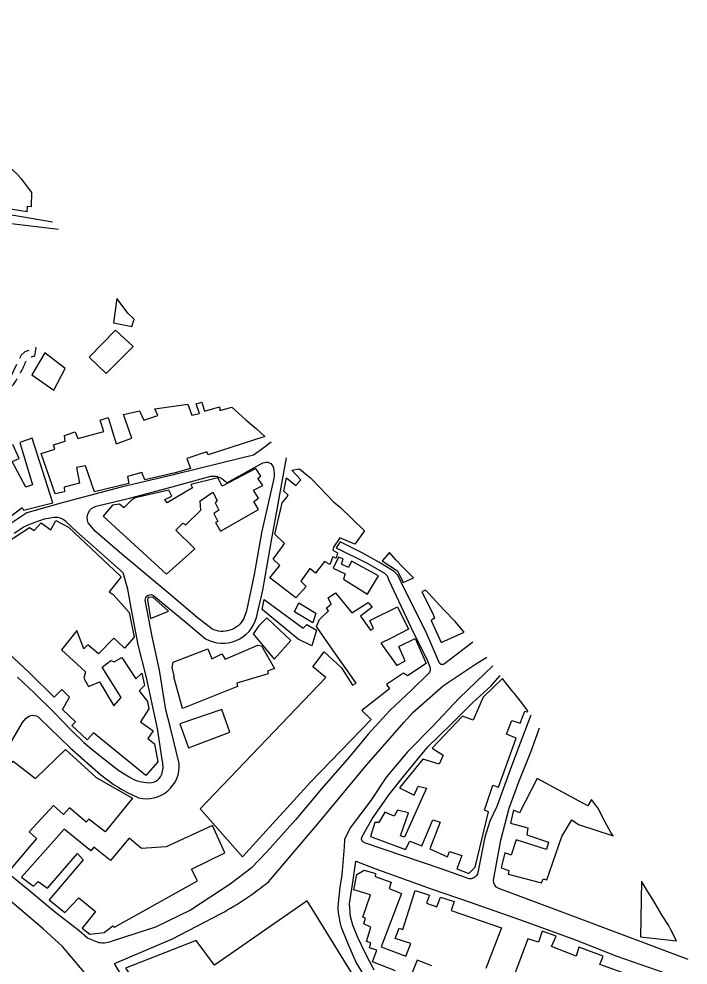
# Model space of a CAD drawing. Header units: metres. Extents: x 320405 to 332543, y 7395686 to 7410003.
# Drawn here: x 323409.6 to 323664.2, y 7400921.7 to 7401281.7 of the extents above; entities that cross this region are included whole.
import ezdxf

# ---------------------------------------------------------------- set-up
doc = ezdxf.new("R2010")
doc.units = ezdxf.units.M
doc.header["$LTSCALE"] = 10
doc.header["$MEASUREMENT"] = 0
doc.linetypes.add('DASHED', pattern=[0.75, 0.5, -0.25])
for name, color, linetype in [('Edificações', 30, 'Continuous'), ('Vias Primárias', 230, 'Continuous'), ('Vias Secundárias', 230, 'DASHED')]:
    doc.layers.add(name, color=color, linetype=linetype)

msp = doc.modelspace()

# ---------------------------------------------------------------- linework, layer by layer
at = {"layer": 'Edificações'}
for points in [[(323402.84, 7401227.79), (323402.39, 7401226.09), (323400.01, 7401226.34), (323399.04, 7401219.1), (323401.33, 7401218.72), (323401.75, 7401211.85), (323404.17, 7401211.42), (323403.96, 7401209.73), (323412.69, 7401208.34), (323412.9, 7401210.41), (323414.34, 7401210.32), (323414.51, 7401215.68), (323410.55, 7401220.79), (323408.67, 7401222.88), (323404.74, 7401226.37)], [(323446.85, 7401175.29), (323445.51, 7401166), (323452.57, 7401164.59), (323453.39, 7401167.47), (323451.07, 7401169.7), (323448.46, 7401173.16)], [(323446.28, 7401163.28), (323436.33, 7401152.97), (323442.81, 7401146.76), (323453.07, 7401157.01)], [(323419.45, 7401154.57), (323414.46, 7401146.22), (323422.89, 7401140.47), (323427.23, 7401148.68)], [(323503.19, 7401122.83), (323481.59, 7401115.78), (323481.04, 7401116.92), (323473.53, 7401114.46), (323474.89, 7401110.61), (323469.08, 7401108.98), (323457.46, 7401106.33), (323456.36, 7401109.08), (323450.88, 7401107.62), (323451.37, 7401104.91), (323438.37, 7401101.7), (323434.95, 7401111.68), (323431.53, 7401111.02), (323432.61, 7401105.06), (323426.85, 7401103.59), (323426.9, 7401101.8), (323423.32, 7401100.99), (323417.99, 7401116.3), (323423.21, 7401117.93), (323422.72, 7401119.61), (323427.17, 7401120.97), (323426.9, 7401123.2), (323430.92, 7401124.56), (323431.95, 7401122.01), (323441.94, 7401124.77), (323440.53, 7401129.01), (323443.52, 7401129.98), (323446.61, 7401120.06), (323452.53, 7401122.12), (323449.38, 7401131.23), (323455.46, 7401132.53), (323457.17, 7401128.97), (323462.38, 7401130.81), (323461.3, 7401133.3), (323473.85, 7401135.1), (323475.32, 7401130.87), (323478.31, 7401131.58), (323477.06, 7401135.21), (323479.12, 7401135.81), (323480.15, 7401132.39), (323485.93, 7401134.12), (323486.09, 7401132.71), (323490.59, 7401133.94), (323495.87, 7401129.2), (323500.03, 7401125.67)], [(323476.46, 7401080.08), (323469.29, 7401087.18), (323471.9, 7401089.85), (323473.13, 7401089.2), (323478.78, 7401094.77), (323478.49, 7401098.28), (323483.34, 7401101.68), (323485.01, 7401098.42), (323484.21, 7401097.62), (323485.59, 7401094.8), (323483.71, 7401093.57), (323485.23, 7401090.46), (323484.43, 7401090.03), (323486.25, 7401086.83), (323500.74, 7401095.08), (323498.93, 7401098.06), (323500.74, 7401099.36), (323498.86, 7401102.33), (323502.34, 7401104.14), (323500.43, 7401106.96), (323501.61, 7401107.73), (323499.79, 7401110.64), (323486.9, 7401103.9), (323485.26, 7401107.08), (323475.02, 7401104.54), (323475.66, 7401103.22), (323465.96, 7401097.62), (323465.06, 7401098.9), (323467.73, 7401100.1), (323466.64, 7401102.43), (323453.84, 7401099.44), (323452.23, 7401098.49), (323449.53, 7401095.63), (323447.88, 7401097.02), (323445.18, 7401096.64), (323441.63, 7401092.52), (323465.71, 7401070.48)], [(323541.1, 7401086.93), (323537.35, 7401081.79), (323531.68, 7401084.26), (323529.31, 7401080.75), (323529.02, 7401079.6), (323530.81, 7401078.58), (323530.34, 7401076.47), (323528.99, 7401076.97), (323527.86, 7401074.05), (323525.81, 7401075.28), (323522.44, 7401070.81), (323520.3, 7401072.6), (323516.83, 7401067.73), (323518.83, 7401065.8), (323514.98, 7401061.39), (323505.08, 7401069.05), (323508.89, 7401073.74), (323506.31, 7401076.16), (323509.82, 7401080.98), (323510.67, 7401082.09), (323506.99, 7401085.69), (323509.1, 7401094.78), (323509.78, 7401097.54), (323511.64, 7401099.91), (323511.98, 7401100.43), (323510.42, 7401101.99), (323511.43, 7401107.02), (323514.94, 7401104.19), (323516.89, 7401106.26), (323513.38, 7401110.02), (323516.31, 7401110.46), (323519.39, 7401107.97), (323520.51, 7401107.06), (323521.35, 7401106.38), (323529.27, 7401097.93), (323531.97, 7401095.74)], [(323536.12, 7401075.4), (323534.99, 7401072.93), (323532.3, 7401074.3), (323532.97, 7401076.22), (323531.18, 7401076.89), (323529.13, 7401072.78), (323533.69, 7401070.59), (323533.06, 7401068.53), (323542.28, 7401062.81), (323546.44, 7401069.82)], [(323553.68, 7401071.76), (323555.81, 7401067.22), (323559.67, 7401069.05), (323555.83, 7401072.93), (323552.94, 7401075.91), (323550.56, 7401078.63), (323547.83, 7401075.57)], [(323466.53, 7401056.3), (323460.48, 7401061.68), (323458.82, 7401061.54), (323458.51, 7401060.69), (323459.63, 7401053.57)], [(323579, 7401048.42), (323575.63, 7401052.38), (323571.38, 7401056.75), (323565.4, 7401063.15), (323564.26, 7401064.37), (323562.88, 7401063.74), (323566.97, 7401055.68), (323567.72, 7401053.72), (323566.41, 7401052.86), (323570.21, 7401044.38)], [(323515.79, 7401045.71), (323502.16, 7401056.98), (323502.94, 7401060.83), (323517.69, 7401049.86), (323519.19, 7401051.34), (323522.82, 7401049.17), (323521.01, 7401043.13)], [(323513.11, 7401045.19), (323503.88, 7401053.81), (323500.84, 7401050.83), (323498.73, 7401047.68), (323506.65, 7401038.04)], [(323471.88, 7401019.32), (323468.51, 7401031.32), (323468.71, 7401031.79), (323467.83, 7401034.96), (323468.31, 7401036.92), (323481.41, 7401042), (323483.03, 7401038.29), (323486.81, 7401040.18), (323488.09, 7401038.15), (323500.45, 7401043.41), (323501.83, 7401043.15), (323506.77, 7401034.52), (323504.13, 7401033.5), (323504.42, 7401032.46), (323492.53, 7401028.94), (323492.72, 7401027.76)], [(323593.6, 7401030.78), (323586.21, 7401023.63), (323582.49, 7401014.94), (323578.33, 7401016.37), (323566.85, 7401004.24), (323570.96, 7401001.57), (323569.54, 7400998.19), (323563.32, 7401000), (323554.4, 7400989.13), (323560.03, 7400986.4), (323561.46, 7400989.85), (323564.64, 7400989.02), (323556.29, 7400970.41), (323554.76, 7400970.93), (323557.76, 7400979.6), (323553.61, 7400980.64), (323552.35, 7400978.34), (323548.79, 7400979.95), (323546.59, 7400976), (323544.95, 7400976), (323543.37, 7400970.69), (323556.68, 7400965.67), (323558.35, 7400968.91), (323562.95, 7400967.06), (323567.13, 7400976.97), (323569.86, 7400976.09), (323565.96, 7400965.95), (323572.64, 7400962.97), (323573.37, 7400964.95), (323578.09, 7400963.36), (323576.26, 7400958.33), (323580.8, 7400956.6), (323583.14, 7400958.95), (323588.24, 7400979.98), (323586.77, 7400980.71), (323589.95, 7400990.15), (323592.04, 7400989.47), (323598.79, 7401008), (323595.05, 7401009.52), (323597.17, 7401014.83), (323600.27, 7401013.7), (323602.1, 7401018.37), (323603.11, 7401018.08), (323603.28, 7401018.49), (323600.42, 7401022.16), (323598.2, 7401025.01), (323597.63, 7401025.57), (323594.79, 7401029.24)], [(323489.79, 7401010.33), (323486.8, 7401019.01), (323470.76, 7401013.47), (323474.16, 7401004.41)], [(323406.52, 7400958.37), (323400.88, 7400962.62), (323388.49, 7400973.18), (323388.55, 7400975.43), (323398.75, 7400992.5), (323401, 7400991.5), (323407.37, 7400999.33), (323415.95, 7400992.7), (323427.36, 7401003.8), (323438.92, 7400993.05), (323452.82, 7400985.22), (323442.42, 7400972.36), (323436.16, 7400977.26), (323435.18, 7400976.15), (323428.8, 7400981.61), (323426.59, 7400978.97), (323422.79, 7400982.4), (323413.45, 7400972.4), (323416.21, 7400969.89)], [(323627.41, 7400984.77), (323626.02, 7400982.25), (323606.75, 7400992.68), (323600.01, 7400979.68), (323597.77, 7400980.66), (323596.66, 7400975.71), (323603.2, 7400973.9), (323602.82, 7400971.33), (323611.1, 7400968.53), (323610.32, 7400965.64), (323598.84, 7400969.32), (323596.91, 7400963.56), (323594.5, 7400964.49), (323593.11, 7400958.66), (323596.01, 7400957.73), (323595.74, 7400956.34), (323608.47, 7400953.08), (323609, 7400954.49), (323610.48, 7400954.1), (323616.13, 7400970.62), (323619.97, 7400976.98), (323622.53, 7400975.26), (323635.7, 7400970.86), (323635.17, 7400971.6), (323634.83, 7400972.2), (323633.3, 7400974.97), (323631.68, 7400978.02), (323630.08, 7400981.13)], [(323426.78, 7400973.46), (323410.59, 7400955.16), (323415.16, 7400951.8), (323416.86, 7400953.55), (323420.5, 7400950.93), (323431.81, 7400964.2), (323433.98, 7400961.76), (323421.11, 7400946.53), (323427.06, 7400941.7), (323432.41, 7400947.37), (323438.68, 7400942.15), (323433.71, 7400935.78), (323436.56, 7400933.53), (323442.05, 7400934.12), (323445.28, 7400936.7), (323445.89, 7400936.21), (323477.5, 7400953.83), (323475.31, 7400958.21), (323487.97, 7400964.45), (323483.19, 7400974.79), (323465.59, 7400966.69), (323456.21, 7400966.03), (323451.49, 7400970.03), (323444.37, 7400961.49), (323438.07, 7400966.54), (323436.91, 7400965.19)], [(323646.51, 7400953.67), (323646.07, 7400932.42), (323659.78, 7400930.94), (323657.52, 7400935.44), (323656.8, 7400936.86), (323654.32, 7400940.63), (323650.74, 7400946.62), (323648.8, 7400949.87)], [(323477.08, 7400931.08), (323450.09, 7400920.52), (323468.59, 7400894.68), (323483.9, 7400906.56), (323500, 7400882.06), (323510.17, 7400889.53), (323529.93, 7400870.27), (323541.76, 7400858.06), (323555.42, 7400862.31), (323555.58, 7400871.89), (323529.6, 7400902.09), (323531.35, 7400903.55), (323526.5, 7400911.38), (323536.84, 7400917.6), (323521.78, 7400942.14), (323519.24, 7400946.11), (323484.03, 7400921.65)]]:
    msp.add_lwpolyline(points, close=True, dxfattribs=at)
for points in [[(323406.5, 7401092.45), (323410.87, 7401095.78), (323411.29, 7401094.81), (323422.43, 7401097.56), (323414.58, 7401122.11), (323409.87, 7401120.58), (323414.69, 7401104.41), (323412.18, 7401103.56), (323406.99, 7401113.33), (323409.64, 7401114.49), (323407.21, 7401119.75)], [(323404.49, 7401082.24), (323413.58, 7401088.2), (323415.36, 7401087.09), (323418.01, 7401089.98), (323421.73, 7401087.25), (323423.66, 7401090.88), (323428.42, 7401088.35), (323448.06, 7401069.81), (323448.47, 7401069.37), (323443.87, 7401063.69), (323445.45, 7401062.72), (323451.57, 7401055.91), (323453.43, 7401046.44), (323449.76, 7401042.25), (323447.23, 7401044.73), (323445.73, 7401046.15), (323439.9, 7401040.13), (323435.79, 7401043.59), (323434.23, 7401042.04), (323431.66, 7401049), (323425.75, 7401041.68), (323434.97, 7401033.23), (323434.24, 7401030.91), (323436.03, 7401027.7), (323440.18, 7401029.49), (323445.73, 7401020.36), (323448.5, 7401023.54), (323441.2, 7401035.1), (323444.5, 7401037.59), (323445.81, 7401037.1), (323448.78, 7401038.69), (323454.04, 7401030.67), (323456.36, 7401032.79), (323457.33, 7401028.07), (323455.38, 7401026.01), (323458.52, 7401021.98), (323459.05, 7401019.24), (323455.79, 7401014.31), (323460.68, 7401010.9), (323458.6, 7401007.91), (323461.21, 7401005.87), (323462.39, 7400999.04), (323457.85, 7400993.9), (323439.38, 7401008.94), (323437.95, 7401010.04), (323435.54, 7401007.44), (323429.66, 7401012.81), (323431.17, 7401014.25), (323426.14, 7401018.97), (323428.84, 7401023.68), (323425.95, 7401026.51), (323422.93, 7401023.62), (323413.79, 7401032.76), (323403.53, 7401042.32)], [(323494.66, 7400962.97), (323478.61, 7400981.22), (323526.39, 7401031.1), (323521.4, 7401035.16), (323525.7, 7401040.86), (323532.32, 7401034.85), (323536.57, 7401028.15), (323537.87, 7401029.02), (323528.32, 7401042.61), (323522.87, 7401050.57), (323524, 7401053.19), (323527.41, 7401056.5), (323526.65, 7401057.57), (323528.44, 7401058.99), (323527.23, 7401061.48), (323530.06, 7401063.36), (323536.22, 7401055.75), (323542.47, 7401059.67), (323543.99, 7401057.82), (323539.51, 7401054.47), (323543.41, 7401049.13), (323544.45, 7401049.83), (323543.11, 7401052.85), (323553.68, 7401057.97), (323557.83, 7401049.46), (323551.28, 7401046.09), (323547.29, 7401044.16), (323553.39, 7401035.75), (323556.55, 7401037.46), (323554.18, 7401042.97), (323560.33, 7401045.98), (323564.54, 7401036.48), (323557.38, 7401031.82), (323555.91, 7401032.73), (323549.5, 7401028.45), (323550.63, 7401026.79), (323540.05, 7401018.56), (323543.67, 7401015.18), (323520.54, 7400991.36), (323494.66, 7400962.97)], [(323516.08, 7401059.53), (323522.51, 7401055.6), (323521.41, 7401051.88), (323514.49, 7401056.14), (323516.08, 7401059.53)], [(323552.82, 7400919.55), (323544.16, 7400922.94), (323545.81, 7400927.34), (323542.92, 7400928.34), (323543.51, 7400930.14), (323541.83, 7400930.76), (323543.48, 7400936.09), (323540.8, 7400937.36), (323541.47, 7400939.52), (323540.47, 7400939.96), (323543.3, 7400948.45), (323536.97, 7400950.3), (323538.15, 7400956.13), (323540.97, 7400957.8), (323545.28, 7400956.54), (323545.09, 7400955.42), (323551.25, 7400953.3), (323550.42, 7400950.8), (323555.2, 7400948.95), (323547.4, 7400928.66), (323556.75, 7400925.15), (323558.66, 7400929.89), (323552.81, 7400931.87), (323554.33, 7400935.75), (323555.66, 7400935.31), (323560.37, 7400950.16), (323565.76, 7400948.3), (323564.7, 7400945.23), (323568.6, 7400943.87), (323569.96, 7400947.62), (323575.2, 7400945.91), (323574.11, 7400942.46), (323593.24, 7400935.92), (323587.26, 7400920.4)], [(323644.11, 7400917.14), (323630.63, 7400921.92), (323631.92, 7400925.12), (323622.68, 7400928.5), (323621.58, 7400925.18), (323612.27, 7400928.74), (323613.96, 7400932.69), (323608.74, 7400934.61), (323607.31, 7400930.46), (323603.25, 7400931.73), (323596.66, 7400914.07)], [(323566.71, 7400921.44), (323561.16, 7400923.54), (323555.06, 7400908.21)]]:
    msp.add_lwpolyline(points, dxfattribs=at)
at = {"layer": 'Vias Primárias'}
for points in [[(323354.87, 7401264.14), (323356.05, 7401243.81), (323359.45, 7401222.31), (323360.47, 7401216.2, 0.237434), (323365.54, 7401209.26, 0.166713), (323387.54, 7401206.08, -0.366223), (323394.56, 7401202.1), (323394.75, 7401199.56), (323401.41, 7401200.43, -0.373923), (323404.58, 7401204.1), (323424.65, 7401201.64)], [(323422.38, 7401204.38), (323402.34, 7401207.73), (323398.66, 7401208.66, -0.329993), (323394.7, 7401213.48), (323396.39, 7401229.03, -0.289715), (323398.29, 7401231.2, 0.003556)], [(323405, 7401003.76), (323410.88, 7401013.95), (323412.4, 7401015.62, -0.429869), (323417.29, 7401015.81), (323429.04, 7401004.33), (323440.79, 7400994.1, 0.073626), (323455.1, 7400985.4, 0.515262), (323470.54, 7400998.47), (323467.32, 7401011.97), (323465.47, 7401018.85), (323463.01, 7401033.87), (323460.31, 7401046.75), (323457.66, 7401060.49, -0.662837), (323460.93, 7401062.19), (323473.19, 7401052.06), (323480.64, 7401045.81, 0.486089), (323500, 7401053.96), (323502.42, 7401064.37), (323505.97, 7401084.58), (323511.43, 7401114.65)], [(323462.27, 7401011.67), (323458.08, 7401031.15), (323455, 7401043.58), (323452.26, 7401057.57), (323450.98, 7401064.68), (323449.21, 7401070.94), (323440.18, 7401078.94), (323431.45, 7401086.7), (323427.39, 7401090.48, 0.215531), (323423, 7401091.97, 0.059105), (323417.01, 7401090.65, 0.029937), (323411.61, 7401088.4), (323407.76, 7401085.91)], [(323582.31, 7401044.53), (323571.5, 7401036.3, -0.434327), (323569.64, 7401036.62), (323564.41, 7401048.65), (323556.54, 7401064.27), (323553.71, 7401070.05), (323552.35, 7401071.46), (323546.48, 7401075.01), (323540.15, 7401078.6), (323531.83, 7401082.69), (323530.28, 7401080.42), (323542.11, 7401074.65), (323548.66, 7401070.78), (323549.66, 7401069.78), (323550.34, 7401068.18), (323558.76, 7401050.3), (323564.99, 7401037.52), (323565.95, 7401035.19, -0.309764), (323565.4, 7401032.65), (323558.98, 7401026.27), (323550.71, 7401018.54), (323542.42, 7401009.53), (323535.28, 7401000.84), (323524.73, 7400988.79), (323514.9, 7400977.09), (323503.93, 7400964.76), (323497.97, 7400958.65), (323489.96, 7400952.57), (323474.87, 7400942.61), (323461.61, 7400936.19), (323445.45, 7400930.95), (323444.01, 7400930.46, -0.184608), (323438.89, 7400930.64), (323435.65, 7400931.97), (323432.49, 7400934.71), (323423.03, 7400942.16), (323413.79, 7400949.89), (323401.86, 7400959.49)], [(323458.53, 7400901.07), (323445.89, 7400922.33), (323468.04, 7400931.68), (323486.59, 7400941.35, 0.045313), (323504.7, 7400953.51), (323523.36, 7400975.45), (323541.67, 7400997.6), (323556.15, 7401014.18), (323559.44, 7401017.75), (323571.12, 7401028.03), (323583.35, 7401036.14), (323587.65, 7401038.81)], [(323589.93, 7401035.52), (323577.15, 7401023.23), (323566.89, 7401012.43), (323557.6, 7401002.92), (323549.39, 7400993.3), (323543.48, 7400984.39), (323535.64, 7400973.97), (323533.44, 7400969.45), (323533.38, 7400966.65), (323532.42, 7400956.01), (323531.7, 7400951.37), (323530.88, 7400943.98, 0.058259), (323532.39, 7400935.52), (323534.61, 7400930.15), (323537.93, 7400922.64), (323541.4, 7400916.72)], [(323409.01, 7401031.3), (323415.45, 7401025.14), (323422.86, 7401018), (323429.44, 7401011.08), (323434.22, 7401006.37), (323437.34, 7401003.87), (323440.56, 7401001.24), (323447.55, 7400995.74), (323451.53, 7400993.31, 0.131397), (323459.18, 7400991.07, 0.353464), (323464.13, 7400994.87, 0.122078), (323464.09, 7400999.99), (323462.27, 7401011.67)], [(323604.38, 7401016.82), (323599.34, 7401003.45), (323596.47, 7400995.98), (323591.37, 7400982.05), (323588.73, 7400976.42), (323586.9, 7400970.33), (323584.26, 7400957, -0.543844), (323579.49, 7400955.1), (323570.64, 7400958.25), (323541.09, 7400968.28, -0.464892), (323540.17, 7400970.62), (323543.94, 7400977.3), (323550.52, 7400986.65), (323555.91, 7400993.43), (323565.2, 7401004.77), (323573.89, 7401013.2), (323582.29, 7401021.57), (323589.26, 7401027.92), (323592.74, 7401031.9)], [(323664.21, 7400923.91), (323617.33, 7400941.46), (323592.23, 7400950.85, -0.333838), (323590.18, 7400954.06), (323593.01, 7400969.31), (323596.11, 7400981.37), (323599.81, 7400991.38), (323604.7, 7401003.77), (323607.66, 7401011.93)]]:
    msp.add_lwpolyline(points, format="xyb", dxfattribs=at)
for points in [[(323505.55, 7401120.71), (323501.93, 7401117.89), (323498.83, 7401115.72), (323486.93, 7401112.78), (323468.37, 7401108.23), (323448.5, 7401103.49), (323426.07, 7401097.55), (323412.58, 7401093.82), (323404.55, 7401088.41)], [(323544.72, 7400919.76), (323541.5, 7400926.13), (323538.56, 7400932.25), (323536.62, 7400936.85), (323535.75, 7400940.21), (323535.34, 7400945.06), (323536.76, 7400954.08), (323537.73, 7400961.25), (323545.02, 7400958.48), (323566.44, 7400950.69), (323580.91, 7400945.8), (323600.1, 7400939.06), (323620.37, 7400931.75), (323637.12, 7400925.11), (323657.48, 7400917.98)], [(323434.37, 7400919.08), (323426.21, 7400928.86), (323418.75, 7400935.48), (323395.7, 7400955)]]:
    msp.add_lwpolyline(points, dxfattribs=at)
msp.add_lwpolyline([(323506.57, 7401106.85), (323501.88, 7401086.17), (323499.06, 7401070.27), (323496.14, 7401056.43), (323495.13, 7401053.56, -0.419798), (323482.97, 7401049.69), (323477.42, 7401053.93), (323467.16, 7401062.68), (323460.27, 7401068.44), (323448.71, 7401078.06), (323438.54, 7401086.79), (323435.97, 7401090, -0.464184), (323439.01, 7401096.34), (323452.14, 7401099.45), (323467.85, 7401103.6), (323482.6, 7401107.7, -0.280045), (323488.64, 7401105.12), (323502.38, 7401112.73, -0.496898), (323506.45, 7401110.93, -0.102469)], format="xyb", close=True, dxfattribs=at)
at = {"layer": 'Vias Secundárias', "flags": 128}
msp.add_lwpolyline([(323329.68, 7401281.65), (323327.87, 7401242.06), (323327.79, 7401228.3), (323329.5, 7401219.86), (323333.73, 7401202.11), (323342.92, 7401185.75, 0.185867), (323345.77, 7401183.4, 0.100778), (323360.89, 7401181.53, 0), (323371.78, 7401182.38, -0.286402), (323373.57, 7401181.45), (323376.59, 7401172.15), (323377.08, 7401160.46), (323376.75, 7401157.13), (323376.52, 7401154.18), (323377.9, 7401148.98), (323383.83, 7401144.11), (323389.93, 7401141.43), (323395.78, 7401139.65), (323401.23, 7401139.65, 0.256591), (323408.12, 7401143.43, 0.040142), (323412, 7401150.78, -0.273329), (323415.63, 7401153.44), (323416.08, 7401156.56), (323411.82, 7401154.98), (323410.48, 7401153.79), (323409, 7401151.07), (323406.22, 7401144.97, -0.223432), (323399.33, 7401142.05), (323395.51, 7401143.18, -0.146564), (323384.41, 7401150.23), (323383.05, 7401161.07), (323380.1, 7401180.19), (323378.28, 7401184.32, 0.397178), (323372.16, 7401186.89, -0.095606), (323361.7, 7401185.12, -0.08601), (323348.66, 7401187.69, -0.173177), (323345.83, 7401190.12), (323339.88, 7401201.62), (323335.75, 7401207.68), (323334.3, 7401216.12), (323331.17, 7401231.74), (323331.24, 7401243.27), (323334.15, 7401278.87)], format="xyb", dxfattribs=at)

doc.saveas('drawing.dxf')
